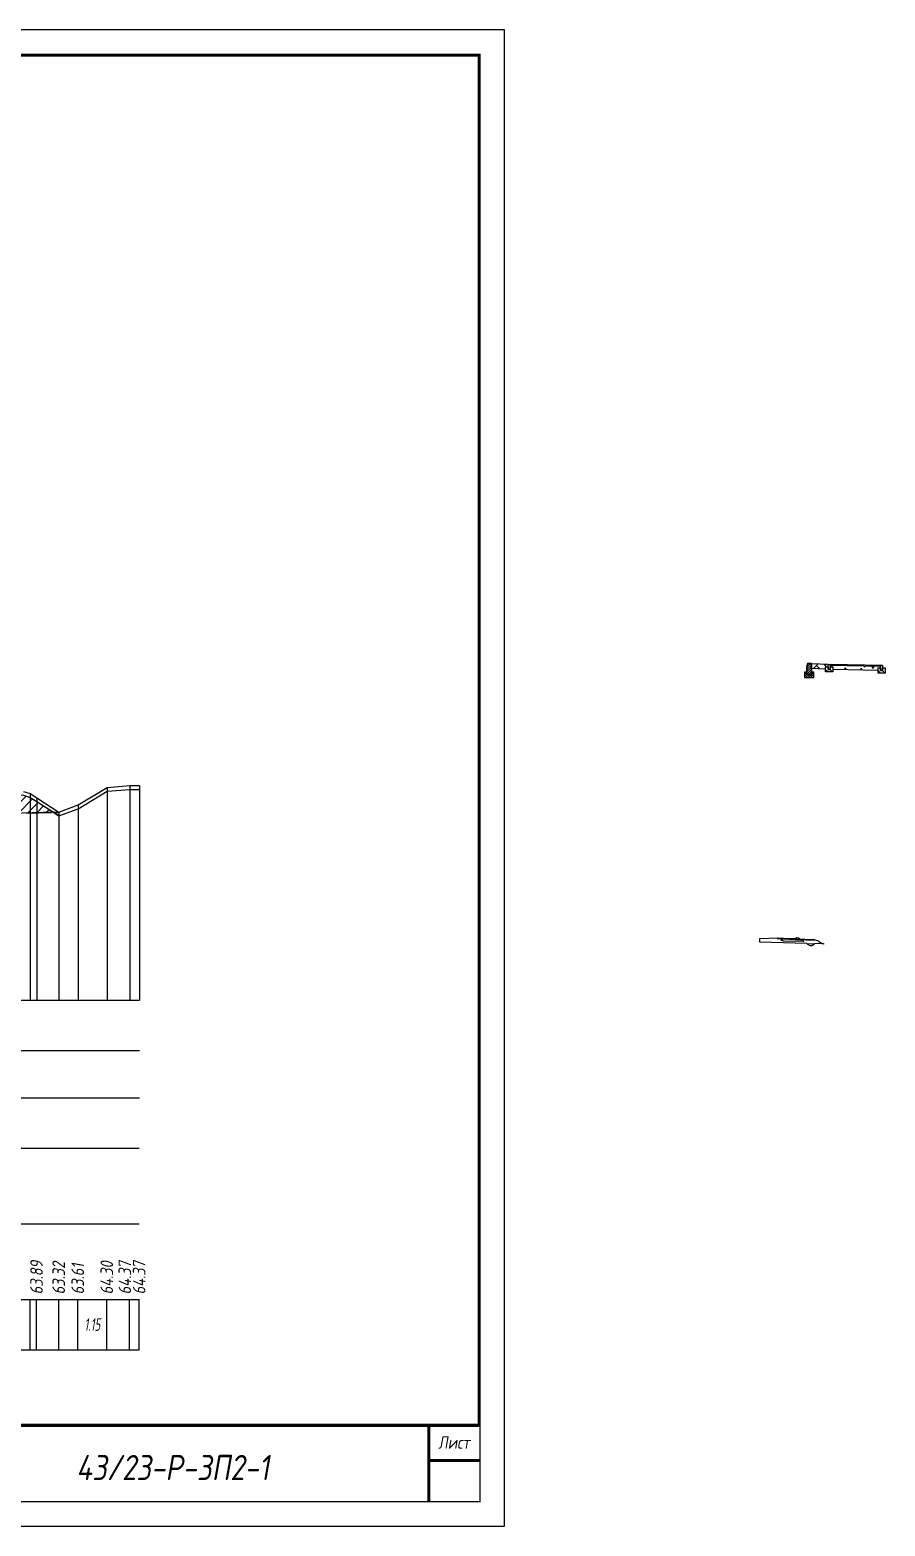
# Model space of a CAD drawing. Extents: x -717 to 1451, y -133302 to 233.
# Drawn here: x 295.8 to 465.5, y -130232.4 to -129935.4 of the extents above; entities that cross this region are included whole.
import ezdxf
from ezdxf.enums import TextEntityAlignment as Align

# ---------------------------------------------------------------- set-up
doc = ezdxf.new("R2010")
doc.units = 0
doc.linetypes.add('штриховая', pattern=[0.75, 0.5, -0.25])
for name, color, linetype in [('Зарамочное оформление', 7, 'Continuous'), ('Интерполированный поперечник', 2, 'Continuous'), ('КОД_399', 252, 'Continuous'), ('Код_510', 7, 'Continuous'), ('Объём_2650', 7, 'Continuous'), ('Таблица', 7, 'Continuous'), ('Черный поперечник', 3, 'Continuous')]:
    doc.layers.add(name, color=color, linetype=linetype)
for name, color, linetype, true_color in [('Контур_2570', 7, 'Continuous', 0x80ff00), ('Объём_2563', 7, 'Continuous', 0xff8000), ('Объём_2570', 7, 'Continuous', 0x80ff00), ('Объём_2600', 7, 'Continuous', 0x808000)]:
    doc.layers.add(name, color=color, linetype=linetype, true_color=true_color)
doc.styles.add('М', font='romand.shx', dxfattribs={"width": 0.8, "oblique": 10, "height": 2.5})

# ---------------------------------------------------------------- blocks, each defined once
blk = doc.blocks.new('БР100.30.18')
at = {"linetype": 'Continuous', "lineweight": 13}
h = blk.add_hatch(dxfattribs=at)
h.set_pattern_fill('ANSI35', scale=5)
h.set_pattern_definition([(45, (-1504.996, -4799.2297), (-0.88388348, 0.88388348), []), (45, (-1504.1121, -4799.2297), (-0.88388348, 0.88388348), [1.5625, -0.3125, 0, -0.3125])])
h.paths.add_polyline_path([(0.3, 3.47), (1.8, 3.47), (1.8, -1.03), (0, -1.03), (0, 1.97)])
h = blk.add_hatch(dxfattribs=at)
h.set_pattern_fill('ANSI35', scale=5, angle=90)
h.set_pattern_definition([(135, (-1504.996, -4800.7297), (-0.88388348, -0.88388348), []), (135, (-1504.996, -4799.8458), (-0.88388348, -0.88388348), [1.5625, -0.3125, 0, -0.3125])])
h.paths.add_polyline_path([(-1, -0.03), (0, -0.03), (0, -1.03), (1.8, -1.03), (1.8, -0.03), (2.8, -0.03), (2.8, -2.03), (-1, -2.03)])
at = {"color": 7, "lineweight": 30}
blk.add_lwpolyline([(1.8, -1.03), (0, -1.03), (0, 1.97), (0.3, 3.47), (1.8, 3.47)], close=True, dxfattribs=at)
at = {"linetype": 'Continuous'}
blk.add_lwpolyline([(0, -0.03), (-1, -0.03), (-1, -2.03), (2.8, -2.03), (2.8, -0.03), (1.8, -0.03)], dxfattribs=at)

msp = doc.modelspace()

# ---------------------------------------------------------------- hatches: boundary and pattern name
at = {"linetype": 'Continuous'}
h = msp.add_hatch(dxfattribs=at)
h.set_pattern_fill('AR-HBONE', color=253, scale=0.3)
h.set_pattern_definition([(45, (154.9445, -135867.226), (0, 1.69705627), [3.6, -1.2]), (135, (155.793, -135866.3775), (1e-16, 1.69705627), [3.6, -1.2])])
h.paths.add_polyline_path([(454.637, -130061.377), (454.637, -130062.377), (454.637, -130062.377)])
h.paths.add_polyline_path([(450.917, -130061.228), (454.237, -130061.377), (454.237, -130061.877), (453.737, -130061.877), (453.737, -130062.255), (450.916, -130062.129)])
at = {"linetype": 'Continuous', "lineweight": 13}
h = msp.add_hatch(dxfattribs=at)
h.set_pattern_fill('ANSI35', scale=5, angle=90)
h.set_pattern_definition([(135, (-1413.4463, -64333.7485), (-0.883883476, -0.883883476), []), (135, (-1413.4463, -64332.8646), (-0.883883476, -0.883883476), [1.5625, -0.3125, 0, -0.3125])])
h.paths.add_polyline_path([(453.737, -130061.877), (454.237, -130061.877), (454.237, -130062.377), (454.637, -130062.377), (454.637, -130061.877), (455.137, -130061.877), (455.137, -130062.877), (453.737, -130062.877)])
at = {"linetype": 'Continuous'}
h = msp.add_hatch(dxfattribs=at)
h.set_pattern_fill('ANSI31', color=256, scale=15, angle=45, style=0)
h.set_pattern_definition([(90, (-1457.4917, -135015.0075), (-1.875, 3e-16), [])])
h.paths.add_polyline_path([(464.633, -130061.583), (454.637, -130061.377), (454.637, -130061.577), (464.633, -130061.775)])
at = {"linetype": 'Continuous', "lineweight": 13}
h = msp.add_hatch(dxfattribs=at)
h.set_pattern_fill('ANSI35', scale=5, angle=90)
h.set_pattern_definition([(135, (-1403.0507, -64333.9546), (-0.883883476, -0.883883476), []), (135, (-1403.0507, -64333.0707), (-0.883883476, -0.883883476), [1.5625, -0.3125, 0, -0.3125])])
h.paths.add_polyline_path([(464.133, -130062.083), (464.633, -130062.083), (464.633, -130062.583), (465.033, -130062.583), (465.033, -130062.083), (465.533, -130062.083), (465.533, -130063.083), (464.133, -130063.083)])
at = {"layer": 'КОД_399'}
h = msp.add_hatch(dxfattribs=at)
h.set_pattern_fill('AR-CONC', scale=0.7, angle=45, style=0)
h.set_pattern_definition([(95, (-1457.5737, -135015.0968), (3.860864, 3.2396496), [0.525, -5.775]), (40, (-1457.5737, -135015.097), (-4.409945, 3.036377), [0.42, -4.62]), (145.45144, (-1457.252, -135014.827), (-0.549081, 6.2760265), [0.4461813, -4.907995]), (91.1842, (-1458.5636, -135014.107), (6.101854, 4.4632964), [0.7875, -8.6625]), (141.63564, (-1458.055, -135013.735), (-0.1953, 9.447982), [0.669272, -7.361996]), (36.18416, (-1458.564, -135014.107), (-0.1953, 9.447982), [0.63, -6.93]), (66, (-1457.821, -135013.8593), (4.947401, 0.9616773), [0.525, -5.775]), (11, (-1457.821, -135013.8593), (-2.38496, 4.793659), [0.42, -4.62]), (116.45144, (-1457.409, -135013.779), (2.562441, 5.7553363), [0.4461813, -4.907995]), (82.5, (-1457.5737, -135015.0968), (-1.5875523, 1.7079287), [0, -4.564, 0, -4.69, 0, -4.6375]), (52.5, (-1457.5737, -135015.0968), (-0.6501106, 3.2543661), [0, -2.674, 0, -4.459, 0, -1.7675]), (12.5, (-1458.6775, -135016.2006), (2.7539272, 2.5306453), [0, -1.75, 0, -5.46, 0, -7.245]), (2.5, (-1459.1725, -135016.6955), (2.3911299, 3.3821186), [0, -2.275, 0, -3.626, 0, -5.145])])
h.paths.add_polyline_path([(464.133, -130062.083), (464.633, -130062.083), (464.633, -130061.775), (454.637, -130061.577), (454.637, -130061.877), (455.137, -130061.877), (455.137, -130062.337), (464.133, -130062.515)])
at = {"layer": 'Объём_2600'}
h = msp.add_hatch(dxfattribs=at)
h.set_pattern_fill('ANSI31', color=6, scale=0.4)
h.paths.add_polyline_path([(142.925, -130087.8), (158.232, -130087.399), (158.232, -130088.949), (140.538, -130089.48), (141.195, -130089.166), (142.158, -130088.572), (142.158, -130087.822)])
h.paths.add_polyline_path([(255.772, -130085.791), (256.279, -130085.792), (273.419, -130086.789), (294.508, -130087.339), (295.828, -130087.76), (297.122, -130088.592), (300.416, -130090.732), (285.852, -130091.156), (285.138, -130090.68), (238.341, -130089.276), (238.341, -130085.809), (255.772, -130085.041)])
h = msp.add_hatch(dxfattribs=at)
h.set_pattern_fill('HONEY', color=5, scale=0.3)
h.paths.add_polyline_path([(105, -130107.31), (131.331, -130089.756), (140.538, -130089.48), (140.165, -130089.658), (137.835, -130090.637), (134.687, -130092.528), (133.999, -130093.314), (130.128, -130096.415), (125.096, -130097.56), (121.591, -130097.887), (120.245, -130100.78), (111.029, -130108.75), (105.112, -130108.224), (105, -130108.06)])
h.paths.add_polyline_path([(300.416, -130090.732), (301.483, -130090.701), (301.483, -130091.426)])

# ---------------------------------------------------------------- linework, layer by layer
at = {"flags": 128}
msp.add_lwpolyline([(-30.054, -130232.421), (389.946, -130232.421), (389.946, -129935.421), (-30.054, -129935.421)], close=True, dxfattribs=at)
at = {"const_width": 0.6, "flags": 128}
msp.add_lwpolyline([(-10.054, -130227.421), (384.946, -130227.421), (384.946, -129940.421), (-10.054, -129940.421)], close=True, dxfattribs=at)
for points in [[(454.237, -130061.377), (450.917, -130061.228), (450.916, -130062.129), (453.737, -130062.255), (453.737, -130061.877), (454.237, -130061.877), (454.237, -130061.377)], [(454.637, -130061.877), (455.137, -130061.877), (455.137, -130062.877), (453.737, -130062.877), (453.737, -130061.877), (454.237, -130061.877), (454.237, -130062.377), (454.637, -130062.377), (454.637, -130061.877)], [(454.237, -130061.377), (454.637, -130061.377), (454.637, -130062.377), (454.237, -130062.377), (454.237, -130061.377)], [(465.033, -130061.583), (454.637, -130061.377)], [(464.633, -130061.775), (454.637, -130061.577)], [(465.033, -130062.083), (465.533, -130062.083), (465.533, -130063.083), (464.133, -130063.083), (464.133, -130062.083), (464.633, -130062.083), (464.633, -130062.583), (465.033, -130062.583), (465.033, -130062.083)], [(464.633, -130061.583), (465.033, -130061.583), (465.033, -130062.583), (464.633, -130062.583), (464.633, -130061.583)], [(455.137, -130062.337), (464.133, -130062.515)]]:
    msp.add_lwpolyline(points)
at = {"color": 2}
msp.add_lwpolyline([(450.158, -130116.881), (450.594, -130117.171), (450.994, -130117.171), (451.488, -130116.842), (450.158, -130116.881)], dxfattribs=at)
at = {"layer": 'Интерполированный поперечник', "linetype": 'штриховая', "ltscale": 10, "flags": 128}
msp.add_lwpolyline([(130.11, -130095.691), (301.483, -130090.701)], dxfattribs=at)
at = {"layer": 'Код_510'}
for p, q in [((295.773, -130197.421), (295.773, -130187.421)), ((297.068, -130197.421), (297.068, -130187.421)), ((301.47, -130197.421), (301.47, -130187.421)), ((305.251, -130197.421), (305.251, -130187.421)), ((311.011, -130197.421), (311.011, -130187.421)), ((315.527, -130197.421), (315.527, -130187.421)), ((317.444, -130197.421), (317.444, -130187.421))]:
    msp.add_line(p, q, dxfattribs=at)
at = {"layer": 'Контур_2570', "flags": 128}
msp.add_lwpolyline([(294.508, -130087.339), (295.828, -130087.76), (297.122, -130088.592), (301.524, -130091.452), (301.524, -130091.452), (305.305, -130090.024), (311.065, -130086.555), (315.581, -130086.18), (317.498, -130086.185)], dxfattribs=at)
at = {"layer": 'Объём_2563', "color": 250, "flags": 128}
msp.add_lwpolyline([(445.337, -130116.307), (445.154, -130116.124), (444.854, -130116.118), (444.854, -130116.088), (445.133, -130116.088), (445.134, -130115.888), (445.034, -130115.888), (445.034, -130115.725), (445.598, -130115.75), (445.598, -130115.875), (445.878, -130115.875), (445.878, -130115.767), (447.677, -130115.802), (447.677, -130115.916), (447.957, -130115.916), (447.957, -130115.716), (447.857, -130115.716), (447.857, -130115.616), (448.354, -130115.678), (449.421, -130116.389), (445.337, -130116.307), (445.337, -130116.307)], dxfattribs=at)
at = {"layer": 'Объём_2570', "flags": 128}
msp.add_lwpolyline([(451.488, -130116.107), (447.672, -130116.007), (444.244, -130115.808), (444.142, -130115.808), (444.142, -130115.658), (444.244, -130115.658), (447.672, -130115.857), (451.488, -130115.957), (451.488, -130116.107), (451.488, -130116.107)], dxfattribs=at)
at = {"layer": 'Объём_2600', "flags": 128}
msp.add_lwpolyline([(300.416, -130090.732), (301.483, -130090.701), (301.483, -130091.426), (300.416, -130090.732), (300.416, -130090.732)], dxfattribs=at)
at = {"layer": 'Объём_2600', "color": 5, "flags": 128}
for points in [[(300.416, -130090.732), (301.483, -130090.701), (301.483, -130091.426), (300.416, -130090.732), (300.416, -130090.732)], [(453.071, -130116.796), (453.285, -130116.79), (453.285, -130116.935), (453.071, -130116.796), (453.071, -130116.796)]]:
    msp.add_lwpolyline(points, dxfattribs=at)
at = {"layer": 'Объём_2650', "flags": 128}
msp.add_lwpolyline([(255.772, -130085.791), (256.279, -130085.792), (273.419, -130086.789), (294.508, -130087.339), (295.828, -130087.76), (297.122, -130088.592), (300.416, -130090.732), (285.852, -130091.156), (285.138, -130090.68), (238.341, -130089.276), (238.341, -130085.809), (255.772, -130085.041), (255.772, -130085.791), (255.772, -130085.791)], dxfattribs=at)
at = {"layer": 'Объём_2650', "color": 6, "flags": 128}
for points in [[(255.772, -130085.791), (256.279, -130085.792), (273.419, -130086.789), (294.508, -130087.339), (295.828, -130087.76), (297.122, -130088.592), (300.416, -130090.732), (285.852, -130091.156), (285.138, -130090.68), (238.341, -130089.276), (238.341, -130085.809), (255.772, -130085.041), (255.772, -130085.791), (255.772, -130085.791)], [(444.142, -130115.808), (444.244, -130115.808), (447.672, -130116.007), (451.889, -130116.117), (452.153, -130116.202), (452.412, -130116.368), (453.071, -130116.796), (450.158, -130116.881), (450.015, -130116.786), (440.656, -130116.505), (440.656, -130115.811), (444.142, -130115.658), (444.142, -130115.808), (444.142, -130115.808)]]:
    msp.add_lwpolyline(points, dxfattribs=at)
at = {"layer": 'Таблица'}
for p, q in [((80, -130128), (317.498, -130128)), ((80, -130138), (317.498, -130138)), ((80, -130147.421), (317.498, -130147.421)), ((79.946, -130157.421), (317.444, -130157.421)), ((79.946, -130172.421), (317.444, -130172.421)), ((79.946, -130187.421), (317.444, -130187.421)), ((79.946, -130197.421), (317.444, -130197.421))]:
    msp.add_line(p, q, dxfattribs=at)
at = {"layer": 'Черный поперечник', "color": 7}
for p, q in [((311.065, -130085.805), (311.065, -130128)), ((315.581, -130085.43), (315.581, -130128)), ((317.498, -130085.435), (317.498, -130128)), ((295.828, -130087.01), (295.828, -130128)), ((297.122, -130087.842), (297.122, -130128)), ((301.524, -130090.702), (301.524, -130128)), ((305.305, -130089.274), (305.305, -130128))]:
    msp.add_line(p, q, dxfattribs=at)
at = {"layer": 'Черный поперечник', "flags": 128}
msp.add_lwpolyline([(294.508, -130086.589), (295.828, -130087.01), (297.122, -130087.842), (301.524, -130090.702), (305.305, -130089.274), (311.065, -130085.805), (315.581, -130085.43), (317.498, -130085.435)], dxfattribs=at)

# ---------------------------------------------------------------- block references
at = {"lineweight": 18, "xscale": 0.5, "yscale": 0.5, "zscale": 0.5, "rotation": 359.9444632229611}
msp.add_blockref('БР100.30.18', (450.015, -130062.925), dxfattribs=at)

# ---------------------------------------------------------------- texts
at = {"linetype": 'Continuous', "style": 'М', "oblique": 10, "width": 0.8}
msp.add_text('425', height=2.5, dxfattribs=at).set_placement((380.312, -130223.509), align=Align.MIDDLE)
at = {"layer": 'Код_510', "style": 'М', "oblique": 10, "width": 0.8}
for s, p in [('63.89', (297.068, -130186.421)), ('63.32', (301.47, -130186.421)), ('63.61', (305.251, -130186.421)), ('64.30', (311.011, -130186.421)), ('64.37', (314.592, -130186.421)), ('64.37', (317.444, -130186.421))]:
    msp.add_text(s, height=2.5, rotation=90, dxfattribs=at).set_placement(p, align=Align.MIDDLE_LEFT)
at = {"layer": 'Код_510', "style": 'М', "oblique": 10, "width": 0.6}
msp.add_text('1.15', height=2.5, dxfattribs=at).set_placement((308.131, -130192.421), align=Align.MIDDLE_CENTER)

# ---------------------------------------------------------------- next in the draw order: wipeouts: each hides what was drawn before it
at = {"linetype": 'Continuous'}
msp.add_wipeout([(199.946, -130212.421), (384.946, -130212.421), (384.946, -130227.421), (199.946, -130227.421)], dxfattribs=at).dxf.layer = 'Зарамочное оформление'

# ---------------------------------------------------------------- next in the draw order: linework, layer by layer
at = {"layer": 'Зарамочное оформление', "linetype": 'Continuous', "lineweight": -3, "const_width": 0.6, "flags": 128}
for points in [[(199.946, -130227.421), (199.946, -130212.421), (384.946, -130212.421)], [(374.946, -130212.421), (374.946, -130227.421)], [(374.946, -130219.421), (384.946, -130219.421)]]:
    msp.add_lwpolyline(points, dxfattribs=at)

# ---------------------------------------------------------------- next in the draw order: texts
at = {"linetype": 'Continuous', "insert": (324.131, -130220.803), "char_height": 5, "width": 110, "attachment_point": 5, "style": 'М'}
msp.add_mtext('43/23-Р-ЗП2-1', dxfattribs=at)
at = {"layer": 'Зарамочное оформление', "linetype": 'Continuous', "style": 'М', "oblique": 10, "width": 0.8}
msp.add_text('Лист', height=2.5, dxfattribs=at).set_placement((379.946, -130215.828), align=Align.MIDDLE_CENTER)

doc.saveas('drawing.dxf')
